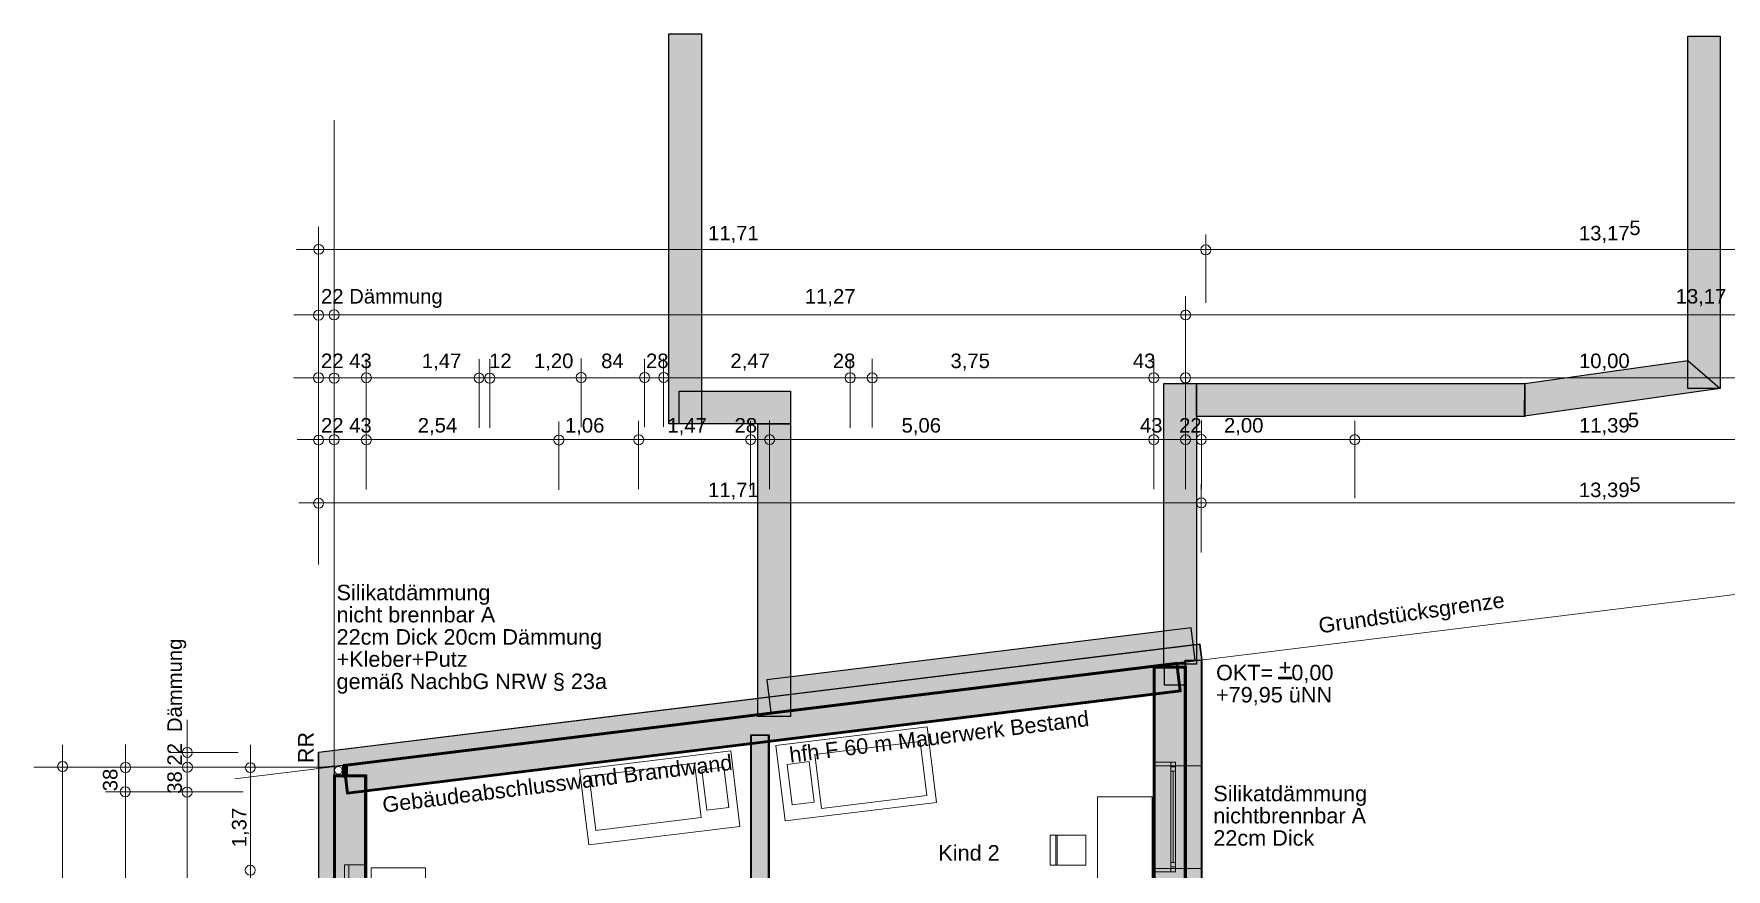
# Model space of a CAD drawing. Header units: millimetres. Extents: x 929 to 41670, y -1554 to 29734.
# Drawn here: x 1003 to 23215, y 18773 to 29734 of the extents above; entities that cross this region are included whole.
import ezdxf

# ---------------------------------------------------------------- set-up
doc = ezdxf.new("R2010")
doc.units = ezdxf.units.MM
doc.header["$LTSCALE"] = 50
for name, color, linetype in [('00_Wand_Bestand', 7, 'Continuous'), ('01_Daemmung_neu', 9, 'Continuous'), ('02_Grundstuecksgrenze', 8, 'Continuous'), ('05_Linien_stark', 7, 'Continuous'), ('06_Linien_fein', 3, 'Continuous'), ('07_Bemassung', 6, 'Continuous'), ('10_Text', 7, 'Continuous')]:
    doc.layers.add(name, color=color, linetype=linetype)
doc.styles.add('PLAN', font='arial.ttf')

msp = doc.modelspace()

# ---------------------------------------------------------------- hatches: boundary and pattern name
at = {"layer": '00_Wand_Bestand'}
for points in [[(5064, 20142), (5111, 19760), (16061, 21104), (16014, 21486)], [(15698, 21435), (16128, 21435), (16128, 17698), (15698, 17698)], [(16119, 21486), (16119, 21189), (15841, 21189), (15841, 21462)], [(17343, 21292), (17508, 21292), (17508, 21271), (17343, 21271)], [(10413, 20537), (10654, 20537), (10654, 17113), (10413, 17113)], [(4939, 20009), (5369, 20009), (5369, 6848), (4939, 6848)], [(5060, 20130), (5114, 20130), (5114, 19981), (5060, 19981)]]:
    msp.add_hatch(color=7, dxfattribs=at).paths.add_polyline_path(points)
at = {"layer": '01_Daemmung_neu'}
for points in [[(16332, 21516), (4741, 20093), (4739, 20308), (16306, 21728)], [(16115, 21516), (16331, 21516), (16331, 8633), (16115, 8633)], [(4948, 18467), (4948, 20126), (4739, 20102), (4739, 18467)]]:
    msp.add_hatch(color=7, dxfattribs=at).paths.add_polyline_path(points)
at = {"layer": '02_Grundstuecksgrenze'}
for points in [[(9337, 29734), (9767, 29734), (9767, 24616), (9337, 24616)], [(22713, 29702), (23136, 29702), (23136, 25081), (22713, 25081)], [(23138, 25080), (20570, 24719), (20571, 25146), (22713, 25447)], [(15835, 25145), (16265, 25145), (16265, 21461), (15835, 21461)], [(16265, 25145), (20571, 25145), (20571, 24715), (16265, 24715)], [(9473, 25046), (10934, 25046), (10934, 24616), (9473, 24616)], [(10504, 24616), (10934, 24616), (10934, 20776), (10504, 20776)], [(16192, 21938), (10624, 21255), (10676, 20828), (16245, 21512)]]:
    msp.add_hatch(color=7, dxfattribs=at).paths.add_polyline_path(points)

# ---------------------------------------------------------------- linework, layer by layer
at = {"layer": '00_Wand_Bestand'}
for points in [[(5064, 20142), (5111, 19760), (16061, 21104), (16014, 21486)], [(15698, 21435), (16128, 21435), (16128, 17698), (15698, 17698)], [(16119, 21486), (16119, 21189), (15841, 21189), (15841, 21462)], [(17343, 21292), (17508, 21292), (17508, 21271), (17343, 21271)], [(10413, 20537), (10654, 20537), (10654, 17113), (10413, 17113)], [(4939, 20009), (5369, 20009), (5369, 6848), (4939, 6848)], [(5060, 20130), (5114, 20130), (5114, 19981), (5060, 19981)]]:
    msp.add_lwpolyline(points, close=True, dxfattribs=at)
at = {"layer": '01_Daemmung_neu'}
for points in [[(16332, 21516), (4741, 20093), (4739, 20308), (16306, 21728)], [(16115, 21516), (16331, 21516), (16331, 8633), (16115, 8633)], [(4948, 18467), (4948, 20126), (4739, 20102), (4739, 18467)]]:
    msp.add_lwpolyline(points, close=True, dxfattribs=at)
at = {"layer": '02_Grundstuecksgrenze'}
for points in [[(9337, 29734), (9767, 29734), (9767, 24616), (9337, 24616)], [(22713, 29702), (23136, 29702), (23136, 25081), (22713, 25081)], [(23138, 25080), (20570, 24719), (20571, 25146), (22713, 25447)], [(15835, 25145), (16265, 25145), (16265, 21461), (15835, 21461)], [(16265, 25145), (20571, 25145), (20571, 24715), (16265, 24715)], [(9473, 25046), (10934, 25046), (10934, 24616), (9473, 24616)], [(10504, 24616), (10934, 24616), (10934, 20776), (10504, 20776)], [(16192, 21938), (10624, 21255), (10676, 20828), (16245, 21512)]]:
    msp.add_lwpolyline(points, close=True, dxfattribs=at)
at = {"layer": '05_Linien_stark', "lineweight": 15}
for p, q in [((16385, 27103), (16385, 26204)), ((16120, 26290), (16120, 25391)), ((16120, 26290), (16120, 25391)), ((16120, 26290), (16120, 25391)), ((16120, 26290), (16120, 25391)), ((5367, 25470), (5367, 24570)), ((6846, 25464), (6846, 24564)), ((6846, 25464), (6846, 24564)), ((6988, 25466), (6988, 24566)), ((8185, 25474), (8185, 24575)), ((9020, 25471), (9020, 24571)), ((9268, 25476), (9268, 24576)), ((11718, 25465), (11718, 24566)), ((12005, 25469), (12005, 24570)), ((15703, 25470), (15703, 24571)), ((16120, 25469), (16120, 24570)), ((8940, 24658), (8940, 23759)), ((10660, 24660), (10660, 23760)), ((15703, 24659), (15703, 23759)), ((16120, 24657), (16120, 23758)), ((16327, 24659), (16327, 23759)), ((5367, 24655), (5367, 23755)), ((7894, 24649), (7894, 23750)), ((10411, 24655), (10411, 23755)), ((16326, 23827), (16326, 22927)), ((3642, 19960), (34330, 23728)), ((2785, 20304), (3684, 20304))]:
    msp.add_line(p, q, dxfattribs=at)
at = {"layer": '05_Linien_stark', "lineweight": 18}
for points in [[(16327, 21520), (4745, 20098), (4744, 20304), (16302, 21723)], [(16119, 21511), (16326, 21511), (16326, 8638), (16119, 8638)], [(4944, 18471), (4944, 20121), (4744, 20098), (4744, 18471)], [(16123, 20130), (16328, 20130), (16328, 18781), (16123, 18781)]]:
    msp.add_lwpolyline(points, close=True, dxfattribs=at)
at = {"layer": '05_Linien_stark', "lineweight": 50}
for points in [[(5077, 20132), (5121, 19772), (16048, 21114), (16004, 21473)], [(15709, 21424), (16116, 21424), (16116, 17710), (15709, 17710)], [(4950, 19997), (5357, 19997), (5357, 6860), (4950, 6860)]]:
    msp.add_lwpolyline(points, close=True, dxfattribs=at)
at = {"layer": '05_Linien_stark', "lineweight": 30}
msp.add_lwpolyline([(10420, 20530), (10647, 20530), (10647, 17120), (10420, 17120)], close=True, dxfattribs=at)
at = {"layer": '05_Linien_stark', "lineweight": 20}
for points in [[(15703, 20176), (15988, 20176), (15988, 18737), (15703, 18737)], [(15703, 20130), (16122, 20130), (16122, 18783), (15703, 18783)], [(15928, 20176), (15988, 20176), (15988, 18738), (15928, 18738)], [(15928, 20115), (15988, 20115), (15988, 18802), (15928, 18802)], [(15928, 20059), (15988, 20059), (15988, 18859), (15928, 18859)], [(5079, 18828), (5364, 18828), (5364, 17339), (5079, 17339)], [(5079, 18828), (5138, 18828), (5138, 17340), (5079, 17340)]]:
    msp.add_lwpolyline(points, close=True, dxfattribs=at)
at = {"layer": '06_Linien_fein', "lineweight": 9}
msp.add_line((15958, 18861), (15958, 20055), dxfattribs=at)
for points in [[(12850, 19649), (12728, 20641), (10743, 20397), (10865, 19405)], [(12722, 19739), (12635, 20449), (11254, 20279), (11342, 19569)], [(8164, 20082), (8286, 19090), (10271, 19334), (10150, 20326)], [(8292, 19992), (8379, 19282), (9760, 19452), (9673, 20162)], [(9769, 20078), (9834, 19547), (10123, 19583), (10058, 20113)], [(11245, 19653), (11180, 20184), (10891, 20148), (10956, 19618)], [(14965, 19721), (15681, 19721), (15681, 18330), (14965, 18330)], [(14343, 19218), (14435, 19218), (14435, 18824), (14343, 18824)], [(14415, 19218), (14809, 19218), (14809, 18824), (14415, 18824)], [(5429, 18790), (6144, 18790), (6144, 17398), (5429, 17398)]]:
    msp.add_lwpolyline(points, close=True, dxfattribs=at)
at = {"layer": '07_Bemassung', "lineweight": 15}
for p, q in [((4946, 2475), (4946, 28601)), ((4740, 27203), (4740, 22769)), ((4450, 26903), (30131, 26903)), ((4416, 26046), (30081, 26046)), ((4412, 25221), (30086, 25221)), ((18341, 24657), (18341, 23642)), ((4460, 24409), (29849, 24409)), ((4483, 23580), (30470, 23580)), ((3017, 6355), (3017, 20732)), ((1379, 6359), (1379, 20405)), ((2204, 6361), (2204, 20410)), ((3845, 6356), (3845, 20405)), ((1003, 20113), (4845, 20113)), ((1942, 19786), (3749, 19786))]:
    msp.add_line(p, q, dxfattribs=at)
at = {"layer": '07_Bemassung', "lineweight": 50}
msp.add_lwpolyline([(5072, 20119), (5103, 20119), (5103, 19993), (5072, 19993)], close=True, dxfattribs=at)
at = {"layer": '07_Bemassung', "lineweight": 18}
for centre in [(4742, 26907), (16385, 26899), (16385, 26899), (4740, 26042), (4944, 26047), (16121, 26045), (16121, 26045), (4739, 25220), (4945, 25217), (5367, 25221), (6846, 25218), (6987, 25216), (8187, 25224), (9020, 25225), (9270, 25226), (11718, 25220), (12007, 25219), (15702, 25220), (16120, 25220), (4741, 24404), (4945, 24409), (5367, 24406), (7895, 24404), (8942, 24408), (10411, 24409), (10661, 24409), (15702, 24409), (16120, 24409), (16326, 24410), (18340, 24409), (4741, 23574), (16326, 23579), (3017, 20305), (1381, 20120), (2206, 20107), (3019, 20110), (3844, 20104), (2203, 19789), (3014, 19784), (3014, 19784), (3843, 18758)]:
    msp.add_circle(centre, 65.8, dxfattribs=at)
at = {"layer": '07_Bemassung', "lineweight": 9}
msp.add_circle((5001, 20070), 50.6, dxfattribs=at)

# ---------------------------------------------------------------- texts
at = {"layer": '07_Bemassung', "style": 'PLAN'}
for s, height, p in [('11,71', 190.5, (9852, 27024)), ('13,17', 190.5, (21282, 27024)), ('5', 190, (21944, 27094)), ('11,27', 190.5, (11122, 26195)), ('13,17', 190.5, (22552, 26195)), ('1,47', 190.5, (6096, 25348)), ('12', 190.5, (6979, 25348)), ('1,20', 190.5, (7567, 25348)), ('84', 190.5, (8449, 25348)), ('28', 190.5, (9038, 25348)), ('2,47', 190.5, (10146, 25348)), ('28', 190.5, (11490, 25348)), ('3,75', 190.5, (13034, 25348)), ('43', 190.5, (15427, 25348)), ('10,00', 190.5, (21283, 25348)), ('2,54', 190.5, (6042, 24502)), ('1,06', 190.5, (7974, 24502)), ('1,47', 190.5, (9318, 24502)), ('28', 190.5, (10200, 24502)), ('5,06', 190.5, (12392, 24502)), ('43', 190.5, (15521, 24502)), ('22', 190.5, (16035, 24502)), ('2,00', 190.5, (16624, 24502)), ('11,39', 190.5, (21283, 24502)), ('5', 190, (21925, 24572)), ('11,71', 190.5, (9852, 23655)), ('13,39', 190.5, (21282, 23655)), ('5', 190, (21944, 23726))]:
    msp.add_text(s, height=height, dxfattribs=at).set_placement(p)
for s, p in [('38', (2100, 19795)), ('1,37', (3793, 19060))]:
    msp.add_text(s, height=190.5, rotation=90, dxfattribs=at).set_placement(p)
at = {"layer": '10_Text', "style": 'PLAN'}
for s, height, p in [('22 Dämmung', 190.5, (4772, 26195)), ('22 43', 190.5, (4772, 25348)), ('22 43', 190.5, (4772, 24502)), ('Silikatdämmung', 203.2, (4976, 22302)), ('nicht brennbar A', 203.2, (4976, 22011)), ('22cm Dick 20cm Dämmung', 203.2, (4976, 21719)), ('+Kleber+Putz', 203.2, (4976, 21428)), ('gemäß NachbG NRW § 23a', 203.2, (4976, 21136)), ('OKT= ', 203.2, (16520, 21251)), ('+', 203, (17343, 21322)), ('0,00', 203.2, (17508, 21251)), ('+79,95 üNN', 203.2, (16520, 20960)), ('Silikatdämmung', 203.2, (16484, 19664)), ('nichtbrennbar A', 203.2, (16484, 19373)), ('22cm Dick', 203.2, (16484, 19081)), ('Kind 2', 203.2, (12875, 18885))]:
    msp.add_text(s, height=height, dxfattribs=at).set_placement(p)
for s, height, rotation, p in [('Grundstücksgrenze', 203.2, 8, (17880, 21866)), ('Dämmung', 190.5, 90, (2946, 20571)), ('hfh F 60 m Mauerwerk Bestand', 203.2, 7, (10932, 20170)), ('RR', 203.2, 90, (4674, 20163)), ('38 22', 190.5, 90, (2946, 19762)), ('Gebäudeabschlusswand Brandwand', 203.2, 7, (5591, 19514))]:
    msp.add_text(s, height=height, rotation=rotation, dxfattribs=at).set_placement(p)

doc.saveas('drawing.dxf')
